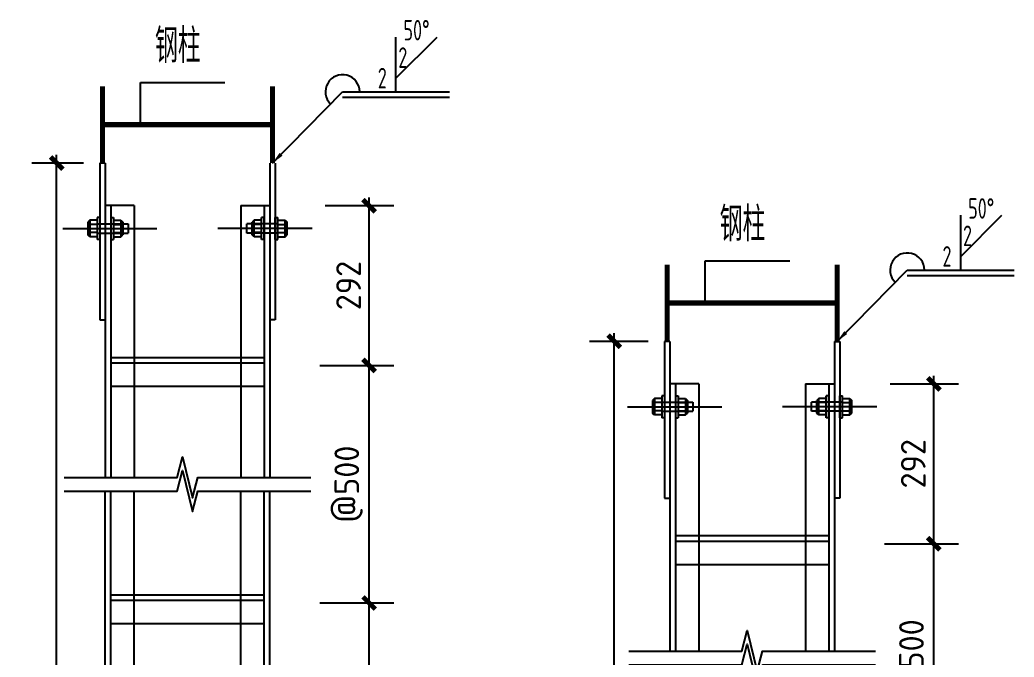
# Model space of a CAD drawing. Extents: x 447413 to 2975780, y -1432727 to 1301644.
# Drawn here: x 2724216 to 2736312, y -665097 to -657345 of the extents above; entities that cross this region are included whole.
import ezdxf
from ezdxf.enums import TextEntityAlignment as Align

# ---------------------------------------------------------------- set-up
doc = ezdxf.new("R2010")
doc.units = 0
doc.header["$LTSCALE"] = 1000
doc.header["$MEASUREMENT"] = 0
for name, pattern in [('DASHED', [0.75, 0.5, -0.25]), ('x', [5, 3, -2]), ('x1', [2.5, 1.5, -1])]:
    doc.linetypes.add(name, pattern=pattern)
for name, color, linetype in [('BOLT', 253, 'Continuous'), ('BOLTFILL', 2, 'Continuous'), ('BOLTX', 252, 'DASHED'), ('DIM', 3, 'Continuous'), ('DOTE', 1, 'Continuous'), ('S', 2, 'Continuous'), ('SYMB', 7, 'Continuous'), ('SYMBX1', 7, 'x1'), ('TEXT', 6, 'Continuous'), ('X', 2, 'x'), ('X1', 2, 'x1')]:
    doc.layers.add(name, color=color, linetype=linetype)
doc.styles.get("Standard").update_dxf_attribs({"font": 'tssdeng.shx', "bigfont": 'hztxt.shx'})
doc.styles.add('TSSD_Norm', font='tssdeng.shx', dxfattribs={"bigfont": 'tssdchn.shx'})
doc.styles.add('文字仿宋', font='sysz.shx', dxfattribs={"height": 400, "bigfont": 'syfs.shx'})
doc.dimstyles.get("Standard").update_dxf_attribs({"dimscale": 100, "dimtxt": 3.5, "dimasz": 1, "dimexe": 2.5, "dimexo": 3, "dimgap": 1.5, "dimtad": 1, "dimdec": 0, "dimzin": 0, "dimdsep": 46, "dimtxsty": 'Standard', "dimblk": 'ARCHTICK', "dimcen": 0.09, "dimadec": 0, "dimazin": 0, "dimtfac": 1, "dimtdec": 0, "dimtix": 1, "dimtmove": 2, "dimatfit": 3, "dimfxl": 0, "dimtolj": 1, "dimtzin": 0, "dimarcsym": 0})

# ---------------------------------------------------------------- blocks, each defined once
blk = doc.blocks.new('_ArchTick')
at = {"color": 0, "linetype": 'ByBlock', "const_width": 0.4}
blk.add_lwpolyline([(-0.5, -0.5), (0.5, 0.5)], dxfattribs=at)
blk = doc.blocks.new('*D181')
at = {"layer": 'Defpoints', "color": 0, "transparency": 16777216}
for p in [(2727665, -664438), (2728465, -664438), (2727665, -669151)]:
    blk.add_point(p, dxfattribs=at)
at = {"layer": 'DIM', "color": 0, "lineweight": -2, "transparency": 16777216}
for p, q in [((2728465, -669251), (2728465, -664338)), ((2727865, -664438), (2728765, -664438)), ((2727865, -669151), (2728765, -669151))]:
    blk.add_line(p, q, dxfattribs=at)
at = {"layer": 'DIM', "color": 0, "lineweight": -2, "transparency": 16777216, "xscale": 150, "yscale": 150, "zscale": 150}
for p, rotation in [((2728465, -664438), 90), ((2728465, -669151), 270)]:
    blk.add_blockref('_ArchTick', p, dxfattribs=dict(at, rotation=rotation))
at = {"layer": 'DIM', "color": 0, "transparency": 16777216, "insert": (2728215, -666794), "char_height": 300, "attachment_point": 5, "rotation": 90}
blk.add_mtext('\\A1;848', dxfattribs=at)
blk = doc.blocks.new('*D182')
at = {"layer": 'Defpoints', "color": 0, "transparency": 16777216}
for p in [(2727665, -661549), (2728465, -661549), (2727665, -664438)]:
    blk.add_point(p, dxfattribs=at)
at = {"layer": 'DIM', "color": 0, "lineweight": -2, "transparency": 16777216}
for p, q in [((2728465, -664538), (2728465, -661449)), ((2727865, -661549), (2728765, -661549)), ((2727865, -664438), (2728765, -664438))]:
    blk.add_line(p, q, dxfattribs=at)
at = {"layer": 'DIM', "color": 0, "lineweight": -2, "transparency": 16777216, "xscale": 150, "yscale": 150, "zscale": 150}
for p, rotation in [((2728465, -661549), 90), ((2728465, -664438), 270)]:
    blk.add_blockref('_ArchTick', p, dxfattribs=dict(at, rotation=rotation))
at = {"layer": 'DIM', "color": 0, "transparency": 16777216, "insert": (2728215, -662993), "char_height": 300, "attachment_point": 5, "rotation": 90}
blk.add_mtext('\\A1;@500', dxfattribs=at)
blk = doc.blocks.new('*D183')
at = {"layer": 'Defpoints', "color": 0, "transparency": 16777216}
for p in [(2727732, -659605), (2728465, -659605), (2727665, -661549)]:
    blk.add_point(p, dxfattribs=at)
at = {"layer": 'DIM', "color": 0, "lineweight": -2, "transparency": 16777216}
for p, q in [((2728465, -661649), (2728465, -659505)), ((2727932, -659605), (2728765, -659605)), ((2727865, -661549), (2728765, -661549))]:
    blk.add_line(p, q, dxfattribs=at)
at = {"layer": 'DIM', "color": 0, "lineweight": -2, "transparency": 16777216, "xscale": 150, "yscale": 150, "zscale": 150}
for p, rotation in [((2728465, -659605), 90), ((2728465, -661549), 270)]:
    blk.add_blockref('_ArchTick', p, dxfattribs=dict(at, rotation=rotation))
at = {"layer": 'DIM', "color": 0, "transparency": 16777216, "insert": (2728215, -660577), "char_height": 300, "attachment_point": 5, "rotation": 90}
blk.add_mtext('\\A1;292', dxfattribs=at)
blk = doc.blocks.new('*D187')
at = {"layer": 'Defpoints', "color": 0, "transparency": 16777216}
for p in [(2734535, -663718), (2735335, -663718), (2734535, -666495)]:
    blk.add_point(p, dxfattribs=at)
at = {"layer": 'DIM', "color": 0, "lineweight": -2, "transparency": 16777216}
for p, q in [((2735335, -666595), (2735335, -663618)), ((2734735, -663718), (2735635, -663718)), ((2734735, -666495), (2735635, -666495))]:
    blk.add_line(p, q, dxfattribs=at)
at = {"layer": 'DIM', "color": 0, "lineweight": -2, "transparency": 16777216, "xscale": 150, "yscale": 150, "zscale": 150}
for p, rotation in [((2735335, -663718), 90), ((2735335, -666495), 270)]:
    blk.add_blockref('_ArchTick', p, dxfattribs=dict(at, rotation=rotation))
at = {"layer": 'DIM', "color": 0, "transparency": 16777216, "insert": (2735085, -665106), "char_height": 300, "attachment_point": 5, "rotation": 90}
blk.add_mtext('\\A1;@500', dxfattribs=at)
blk = doc.blocks.new('*D188')
at = {"layer": 'Defpoints', "color": 0, "transparency": 16777216}
for p in [(2734602, -661773), (2735335, -661773), (2734535, -663718)]:
    blk.add_point(p, dxfattribs=at)
at = {"layer": 'DIM', "color": 0, "lineweight": -2, "transparency": 16777216}
for p, q in [((2734802, -661773), (2735635, -661773)), ((2735335, -663818), (2735335, -661673)), ((2734735, -663718), (2735635, -663718))]:
    blk.add_line(p, q, dxfattribs=at)
at = {"layer": 'DIM', "color": 0, "lineweight": -2, "transparency": 16777216, "xscale": 150, "yscale": 150, "zscale": 150}
for p, rotation in [((2735335, -661773), 90), ((2735335, -663718), 270)]:
    blk.add_blockref('_ArchTick', p, dxfattribs=dict(at, rotation=rotation))
at = {"layer": 'DIM', "color": 0, "transparency": 16777216, "insert": (2735085, -662745), "char_height": 300, "attachment_point": 5, "rotation": 90}
blk.add_mtext('\\A1;292', dxfattribs=at)
blk = doc.blocks.new('*D189')
at = {"layer": 'Defpoints', "color": 0, "transparency": 16777216}
for p in [(2724663, -659087), (2725188, -659087), (2725188, -674300)]:
    blk.add_point(p, dxfattribs=at)
at = {"layer": 'DIM', "color": 0, "lineweight": -2, "transparency": 16777216}
for p, q in [((2724663, -674400), (2724663, -658987)), ((2724988, -659087), (2724363, -659087)), ((2724988, -674300), (2724363, -674300))]:
    blk.add_line(p, q, dxfattribs=at)
at = {"layer": 'DIM', "color": 0, "lineweight": -2, "transparency": 16777216, "xscale": 150, "yscale": 150, "zscale": 150}
for p, rotation in [((2724663, -659087), 90), ((2724663, -674300), 270)]:
    blk.add_blockref('_ArchTick', p, dxfattribs=dict(at, rotation=rotation))
at = {"layer": 'DIM', "color": 0, "transparency": 16777216, "insert": (2724413, -666694), "char_height": 300, "attachment_point": 5, "rotation": 90}
blk.add_mtext('\\A1;L', dxfattribs=at)
blk = doc.blocks.new('*D190')
at = {"layer": 'Defpoints', "color": 0, "transparency": 16777216}
for p in [(2731447, -661256), (2732059, -661256), (2732059, -673747)]:
    blk.add_point(p, dxfattribs=at)
at = {"layer": 'DIM', "color": 0, "lineweight": -2, "transparency": 16777216}
for p, q in [((2731447, -673847), (2731447, -661156)), ((2731859, -661256), (2731147, -661256)), ((2731859, -673747), (2731147, -673747))]:
    blk.add_line(p, q, dxfattribs=at)
at = {"layer": 'DIM', "color": 0, "lineweight": -2, "transparency": 16777216, "xscale": 150, "yscale": 150, "zscale": 150}
for p, rotation in [((2731447, -661256), 90), ((2731447, -673747), 270)]:
    blk.add_blockref('_ArchTick', p, dxfattribs=dict(at, rotation=rotation))
at = {"layer": 'DIM', "color": 0, "transparency": 16777216, "insert": (2731197, -667501), "char_height": 300, "attachment_point": 5, "rotation": 90}
blk.add_mtext('\\A1;L', dxfattribs=at)

msp = doc.modelspace()

# ---------------------------------------------------------------- linework, layer by layer
at = {"layer": 'BOLT'}
for p, q in [((2725066.1, -659782.3, 126000), (2725042.6, -659805.9, 126000)), ((2725042.6, -659805.9, 126000), (2725042.6, -659958.7, 126000)), ((2725155, -659782.3, 126000), (2725066.1, -659782.3, 126000)), ((2725066.1, -659782.3, 126000), (2725066.1, -659982.3, 126000)), ((2725155, -659832.3, 126000), (2725066.1, -659832.3, 126000)), ((2725155, -659749, 126000), (2725155, -660015.6, 126000)), ((2725188.3, -659749, 126000), (2725155, -659749, 126000)), ((2725188.3, -659749, 126000), (2725188.3, -660015.6, 126000)), ((2725321.7, -659749, 126000), (2725321.7, -660015.6, 126000)), ((2725321.7, -659749, 126000), (2725355, -659749, 126000)), ((2725355, -659749, 126000), (2725355, -660015.6, 126000)), ((2725355, -659782.3, 126000), (2725355, -659982.3, 126000)), ((2725355, -659782.3, 126000), (2725443.9, -659782.3, 126000)), ((2725355, -659832.3, 126000), (2725443.9, -659832.3, 126000)), ((2725443.9, -659782.3, 126000), (2725443.9, -659982.3, 126000)), ((2725443.9, -659782.3, 126000), (2725467.5, -659805.9, 126000)), ((2725467.5, -659805.9, 126000), (2725467.5, -659958.7, 126000)), ((2725467.5, -659826.7, 126000), (2725534.1, -659826.7, 126000)), ((2725534.1, -659826.7, 126000), (2725534.1, -659937.8, 126000)), ((2727042.6, -659826.7, 126000), (2726975.9, -659826.7, 126000)), ((2726975.9, -659937.8, 126000), (2726975.9, -659826.7, 126000)), ((2727066.1, -659782.3, 126000), (2727042.6, -659805.9, 126000)), ((2727042.6, -659958.7, 126000), (2727042.6, -659805.9, 126000)), ((2727155, -659782.3, 126000), (2727066.1, -659782.3, 126000)), ((2727066.1, -659982.3, 126000), (2727066.1, -659782.3, 126000)), ((2727155, -659832.3, 126000), (2727066.1, -659832.3, 126000)), ((2727155, -660015.6, 126000), (2727155, -659749, 126000)), ((2727188.3, -659749, 126000), (2727155, -659749, 126000)), ((2727155, -659982.3, 126000), (2727155, -659782.3, 126000)), ((2727188.3, -660015.6, 126000), (2727188.3, -659749, 126000)), ((2727321.7, -660015.6, 126000), (2727321.7, -659749, 126000)), ((2727321.7, -659749, 126000), (2727355, -659749, 126000)), ((2727355, -660015.6, 126000), (2727355, -659749, 126000)), ((2727355, -659782.3, 126000), (2727443.9, -659782.3, 126000)), ((2727355, -659832.3, 126000), (2727443.9, -659832.3, 126000)), ((2727443.9, -659982.3, 126000), (2727443.9, -659782.3, 126000)), ((2727443.9, -659782.3, 126000), (2727467.5, -659805.9, 126000)), ((2727467.5, -659958.7, 126000), (2727467.5, -659805.9, 126000)), ((2725066.1, -659982.3, 126000), (2725042.6, -659958.7, 126000)), ((2725155, -659932.3, 126000), (2725066.1, -659932.3, 126000)), ((2725355, -659932.3, 126000), (2725443.9, -659932.3, 126000)), ((2725443.9, -659982.3, 126000), (2725467.5, -659958.7, 126000)), ((2725467.5, -659937.8, 126000), (2725534.1, -659937.8, 126000)), ((2727042.6, -659937.8, 126000), (2726975.9, -659937.8, 126000)), ((2727066.1, -659982.3, 126000), (2727042.6, -659958.7, 126000)), ((2727155, -659932.3, 126000), (2727066.1, -659932.3, 126000)), ((2727355, -659932.3, 126000), (2727443.9, -659932.3, 126000)), ((2727443.9, -659982.3, 126000), (2727467.5, -659958.7, 126000)), ((2725155, -659982.3, 126000), (2725066.1, -659982.3, 126000)), ((2725188.3, -660015.6, 126000), (2725155, -660015.6, 126000)), ((2725321.7, -660015.6, 126000), (2725355, -660015.6, 126000)), ((2725355, -659982.3, 126000), (2725443.9, -659982.3, 126000)), ((2727155, -659982.3, 126000), (2727066.1, -659982.3, 126000)), ((2727188.3, -660015.6, 126000), (2727155, -660015.6, 126000)), ((2727321.7, -660015.6, 126000), (2727355, -660015.6, 126000)), ((2727355, -659982.3, 126000), (2727443.9, -659982.3, 126000)), ((2731936.3, -661950.9, 126000), (2731912.8, -661974.5, 126000)), ((2731912.8, -661974.5, 126000), (2731912.8, -662127.4, 126000)), ((2732025.2, -661950.9, 126000), (2731936.3, -661950.9, 126000)), ((2731936.3, -661950.9, 126000), (2731936.3, -662150.9, 126000)), ((2732025.2, -662000.9, 126000), (2731936.3, -662000.9, 126000)), ((2732025.2, -661917.6, 126000), (2732025.2, -662184.3, 126000)), ((2732058.6, -661917.6, 126000), (2732025.2, -661917.6, 126000)), ((2732058.6, -661917.6, 126000), (2732058.6, -662184.3, 126000)), ((2732191.9, -661917.6, 126000), (2732191.9, -662184.3, 126000)), ((2732191.9, -661917.6, 126000), (2732225.2, -661917.6, 126000)), ((2732225.2, -661917.6, 126000), (2732225.2, -662184.3, 126000)), ((2732225.2, -661950.9, 126000), (2732225.2, -662150.9, 126000)), ((2732225.2, -661950.9, 126000), (2732314.1, -661950.9, 126000)), ((2732225.2, -662000.9, 126000), (2732314.1, -662000.9, 126000)), ((2732314.1, -661950.9, 126000), (2732314.1, -662150.9, 126000)), ((2732314.1, -661950.9, 126000), (2732337.7, -661974.5, 126000)), ((2732337.7, -661974.5, 126000), (2732337.7, -662127.4, 126000)), ((2732337.7, -661995.4, 126000), (2732404.4, -661995.4, 126000)), ((2732404.4, -661995.4, 126000), (2732404.4, -662106.5, 126000)), ((2733912.8, -661995.4, 126000), (2733846.1, -661995.4, 126000)), ((2733846.1, -662106.5, 126000), (2733846.1, -661995.4, 126000)), ((2733936.3, -661950.9, 126000), (2733912.8, -661974.5, 126000)), ((2733912.8, -662127.4, 126000), (2733912.8, -661974.5, 126000)), ((2734025.2, -661950.9, 126000), (2733936.3, -661950.9, 126000)), ((2733936.3, -662150.9, 126000), (2733936.3, -661950.9, 126000)), ((2734025.2, -662000.9, 126000), (2733936.3, -662000.9, 126000)), ((2734025.2, -662184.3, 126000), (2734025.2, -661917.6, 126000)), ((2734058.6, -661917.6, 126000), (2734025.2, -661917.6, 126000)), ((2734025.2, -662150.9, 126000), (2734025.2, -661950.9, 126000)), ((2734058.6, -662184.3, 126000), (2734058.6, -661917.6, 126000)), ((2734191.9, -662184.3, 126000), (2734191.9, -661917.6, 126000)), ((2734191.9, -661917.6, 126000), (2734225.2, -661917.6, 126000)), ((2734225.2, -662184.3, 126000), (2734225.2, -661917.6, 126000)), ((2734225.2, -661950.9, 126000), (2734314.1, -661950.9, 126000)), ((2734225.2, -662000.9, 126000), (2734314.1, -662000.9, 126000)), ((2734314.1, -662150.9, 126000), (2734314.1, -661950.9, 126000)), ((2734314.1, -661950.9, 126000), (2734337.7, -661974.5, 126000)), ((2734337.7, -662127.4, 126000), (2734337.7, -661974.5, 126000)), ((2731936.3, -662150.9, 126000), (2731912.8, -662127.4, 126000)), ((2732025.2, -662100.9, 126000), (2731936.3, -662100.9, 126000)), ((2732225.2, -662100.9, 126000), (2732314.1, -662100.9, 126000)), ((2732314.1, -662150.9, 126000), (2732337.7, -662127.4, 126000)), ((2732337.7, -662106.5, 126000), (2732404.4, -662106.5, 126000)), ((2733912.8, -662106.5, 126000), (2733846.1, -662106.5, 126000)), ((2733936.3, -662150.9, 126000), (2733912.8, -662127.4, 126000)), ((2734025.2, -662100.9, 126000), (2733936.3, -662100.9, 126000)), ((2734225.2, -662100.9, 126000), (2734314.1, -662100.9, 126000)), ((2734314.1, -662150.9, 126000), (2734337.7, -662127.4, 126000)), ((2732025.2, -662150.9, 126000), (2731936.3, -662150.9, 126000)), ((2732058.6, -662184.3, 126000), (2732025.2, -662184.3, 126000)), ((2732191.9, -662184.3, 126000), (2732225.2, -662184.3, 126000)), ((2732225.2, -662150.9, 126000), (2732314.1, -662150.9, 126000)), ((2734025.2, -662150.9, 126000), (2733936.3, -662150.9, 126000)), ((2734058.6, -662184.3, 126000), (2734025.2, -662184.3, 126000)), ((2734191.9, -662184.3, 126000), (2734225.2, -662184.3, 126000)), ((2734225.2, -662150.9, 126000), (2734314.1, -662150.9, 126000))]:
    msp.add_line(p, q, dxfattribs=at)
at = {"layer": 'BOLTFILL'}
for p, q in [((2724738.3, -659882.3, 126000), (2725884.1, -659882.3, 126000)), ((2727771.7, -659882.3, 126000), (2726625.9, -659882.3, 126000)), ((2731608.6, -662050.9, 126000), (2732754.4, -662050.9, 126000)), ((2734641.9, -662050.9, 126000), (2733496.1, -662050.9, 126000))]:
    msp.add_line(p, q, dxfattribs=at)
at = {"layer": 'BOLTX'}
for p, q in [((2725155, -659826.7, 126000), (2725467.5, -659826.7, 126000)), ((2727355, -659826.7, 126000), (2727042.6, -659826.7, 126000)), ((2725155, -659937.8, 126000), (2725467.5, -659937.8, 126000)), ((2727355, -659937.8, 126000), (2727042.6, -659937.8, 126000)), ((2732025.2, -661995.4, 126000), (2732337.7, -661995.4, 126000)), ((2734225.2, -661995.4, 126000), (2733912.8, -661995.4, 126000)), ((2732025.2, -662106.5, 126000), (2732337.7, -662106.5, 126000)), ((2734225.2, -662106.5, 126000), (2733912.8, -662106.5, 126000))]:
    msp.add_line(p, q, dxfattribs=at)
at = {"layer": 'DOTE', "color": 0}
for p, q in [((2725683.6, -658620.2, 126000), (2725683.6, -658108.6, 126000)), ((2725683.6, -658108.6, 126000), (2726711.2, -658108.6, 126000)), ((2732553.8, -660788.8, 126000), (2732553.8, -660277.2, 126000)), ((2732553.8, -660277.2, 126000), (2733581.4, -660277.2, 126000))]:
    msp.add_line(p, q, dxfattribs=at)
at = {"layer": 'DOTE', "color": 0, "const_width": 62.5, "elevation": 126000}
for points in [[(2725221.7, -659087.2), (2725221.7, -658153.2)], [(2727288.3, -659087.2), (2727288.3, -658153.2)], [(2725221.7, -658620.2), (2727288.3, -658620.2)], [(2732091.9, -661255.8), (2732091.9, -660321.9)], [(2734158.6, -661255.8), (2734158.6, -660321.9)], [(2732091.9, -660788.8), (2734158.6, -660788.8)]]:
    msp.add_lwpolyline(points, dxfattribs=at)
at = {"layer": 'S'}
for p, q in [((2725255, -659087.2, 126000), (2725188.3, -659087.2, 126000)), ((2725188.3, -659087.2, 126000), (2725188.3, -660993.4, 126000)), ((2725255, -659087.2, 126000), (2725255, -662910.1, 126000)), ((2727255, -659087.2, 126000), (2727255, -662910.1, 126000)), ((2727321.7, -659087.2, 126000), (2727321.7, -660993.4, 126000)), ((2725605, -659604.5, 126000), (2725255, -659604.5, 126000)), ((2725605, -659604.5, 126000), (2725605, -661450.2, 126000)), ((2726905, -659604.5, 126000), (2726905, -661450.2, 126000)), ((2726905, -659604.5, 126000), (2727255, -659604.5, 126000)), ((2725188.3, -660993.4, 126000), (2725255, -660993.4, 126000)), ((2727321.7, -660993.4, 126000), (2727255, -660993.4, 126000)), ((2732125.2, -661255.8, 126000), (2732058.6, -661255.8, 126000)), ((2732058.6, -661255.8, 126000), (2732058.6, -663162.1, 126000)), ((2732125.2, -661255.8, 126000), (2732125.2, -665023.2, 126000)), ((2734125.2, -661255.8, 126000), (2734191.9, -661255.8, 126000)), ((2734125.2, -661255.8, 126000), (2734125.2, -665023.2, 126000)), ((2734191.9, -661255.8, 126000), (2734191.9, -663162.1, 126000)), ((2725321.7, -661450.2, 126000), (2725321.7, -661800.2, 126000)), ((2725321.7, -661450.2, 126000), (2727188.3, -661450.2, 126000)), ((2725321.7, -661516.9, 126000), (2727188.3, -661516.9, 126000)), ((2727188.3, -661450.2, 126000), (2727188.3, -661800.2, 126000)), ((2732475.2, -661773.2, 126000), (2732125.2, -661773.2, 126000)), ((2732475.2, -661773.2, 126000), (2732475.2, -663618.9, 126000)), ((2733775.2, -661773.2, 126000), (2733775.2, -663618.9, 126000)), ((2733775.2, -661773.2, 126000), (2734125.2, -661773.2, 126000)), ((2725321.7, -661800.2, 126000), (2727188.3, -661800.2, 126000)), ((2725605, -661800.2, 126000), (2725605, -662910.1, 126000)), ((2726905, -661800.2, 126000), (2726905, -662910.1, 126000)), ((2725255, -670539.7, 126000), (2725255, -663076.7, 126000)), ((2725605, -664339.1, 126000), (2725605, -663076.7, 126000)), ((2726905, -664339.1, 126000), (2726905, -663076.7, 126000)), ((2727255, -670539.7, 126000), (2727255, -663076.7, 126000)), ((2732058.6, -663162.1, 126000), (2732125.2, -663162.1, 126000)), ((2734191.9, -663162.1, 126000), (2734125.2, -663162.1, 126000)), ((2732191.9, -663618.9, 126000), (2732191.9, -663968.9, 126000)), ((2732191.9, -663618.9, 126000), (2734058.6, -663618.9, 126000)), ((2732191.9, -663685.5, 126000), (2734058.6, -663685.5, 126000)), ((2734058.6, -663618.9, 126000), (2734058.6, -663968.9, 126000)), ((2732191.9, -663968.9, 126000), (2734058.6, -663968.9, 126000)), ((2732475.2, -663968.9, 126000), (2732475.2, -665023.2, 126000)), ((2733775.2, -663968.9, 126000), (2733775.2, -665023.2, 126000)), ((2725321.7, -664689.1, 126000), (2725321.7, -664339.1, 126000)), ((2725321.7, -664339.1, 126000), (2727188.3, -664339.1, 126000)), ((2725321.7, -664405.8, 126000), (2727188.3, -664405.8, 126000)), ((2727188.3, -664689.1, 126000), (2727188.3, -664339.1, 126000)), ((2725321.7, -664689.1, 126000), (2727188.3, -664689.1, 126000)), ((2725605, -666558.9, 126000), (2725605, -664689.1, 126000)), ((2726905, -666558.9, 126000), (2726905, -664689.1, 126000))]:
    msp.add_line(p, q, dxfattribs=at)
at = {"layer": 'SYMB'}
for p, q in [((2728791.8, -658220.2, 126000), (2728791.8, -657553.5, 126000)), ((2728791.8, -658053.5, 126000), (2729291.8, -657553.5, 126000)), ((2735662, -660388.8, 126000), (2735662, -659722.2, 126000)), ((2735662, -660222.2, 126000), (2736162, -659722.2, 126000))]:
    msp.add_line(p, q, dxfattribs=at)
for points in [[(2724755, -662910.1), (2726130, -662910.1), (2726192.4, -662660), (2726317.7, -663160.1), (2726380, -662910.1), (2727755, -662910.1)], [(2724755, -663076.7), (2726130, -663076.7), (2726192.4, -662826.7), (2726317.7, -663326.8), (2726380, -663076.7), (2727755, -663076.7)], [(2731625.2, -665023.2), (2733000.2, -665023.2), (2733062.6, -664773.1), (2733187.9, -665273.2), (2733250.2, -665023.2), (2734625.2, -665023.2)], [(2731625.2, -665189.8), (2733000.2, -665189.8), (2733062.6, -664939.8), (2733187.9, -665439.9), (2733250.2, -665189.8), (2734625.2, -665189.8)]]:
    msp.add_lwpolyline(points, dxfattribs=at)
for centre in [(2728141.8, -658220.2, 126000), (2735012, -660388.8, 126000)]:
    msp.add_arc(centre, 208.3, 0, 225.45172, dxfattribs=at)
at = {"layer": 'SYMBX1'}
for p, q in [((2728141.8, -658286.8, 126000), (2729441.8, -658286.8, 126000)), ((2735012, -660455.5, 126000), (2736312, -660455.5, 126000))]:
    msp.add_line(p, q, dxfattribs=at)
at = {"layer": 'X'}
for p, q in [((2725321.7, -659604.5, 126000), (2725321.7, -661450.2, 126000)), ((2727188.3, -659604.5, 126000), (2727188.3, -661450.2, 126000)), ((2732191.9, -661773.2, 126000), (2732191.9, -663618.9, 126000)), ((2734058.6, -661773.2, 126000), (2734058.6, -663618.9, 126000)), ((2725321.7, -661800.2, 126000), (2725321.7, -662910.1, 126000)), ((2727188.3, -661800.2, 126000), (2727188.3, -662910.1, 126000)), ((2725321.7, -664339.1, 126000), (2725321.7, -663076.7, 126000)), ((2727188.3, -664339.1, 126000), (2727188.3, -663076.7, 126000)), ((2732191.9, -663968.9, 126000), (2732191.9, -665023.2, 126000)), ((2734058.6, -663968.9, 126000), (2734058.6, -665023.2, 126000)), ((2725321.7, -666558.9, 126000), (2725321.7, -664689.1, 126000)), ((2727188.3, -666558.9, 126000), (2727188.3, -664689.1, 126000))]:
    msp.add_line(p, q, dxfattribs=at)
at = {"layer": 'X1'}
for p, q in [((2725605, -661450.2, 126000), (2725605, -661800.2, 126000)), ((2726905, -661450.2, 126000), (2726905, -661800.2, 126000)), ((2732475.2, -663618.9, 126000), (2732475.2, -663968.9, 126000)), ((2733775.2, -663618.9, 126000), (2733775.2, -663968.9, 126000)), ((2725605, -664689.1, 126000), (2725605, -664339.1, 126000)), ((2726905, -664689.1, 126000), (2726905, -664339.1, 126000))]:
    msp.add_line(p, q, dxfattribs=at)

# ---------------------------------------------------------------- texts
at = {"layer": 'SYMB', "style": '文字仿宋', "width": 0.75}
for s, p in [('50%%d', (2729041.8, -657470.2, 126000)), ('2', (2728875.1, -657803.5, 126000)), ('2', (2728625.1, -658053.5, 126000)), ('50%%d', (2735912, -659638.8, 126000)), ('2', (2735745.3, -659972.2, 126000)), ('2', (2735495.3, -660222.2, 126000))]:
    msp.add_text(s, height=250, dxfattribs=at).set_placement(p, align=Align.MIDDLE)
at = {"layer": 'TEXT', "color": 7, "style": 'TSSD_Norm', "width": 0.7}
for p in [(2725860.9, -657993.7, 126000), (2732731.1, -660162.4, 126000)]:
    msp.add_text('钢柱', height=416.67, dxfattribs=at).set_placement(p, align=Align.BOTTOM_LEFT)

# ---------------------------------------------------------------- dimensions: what is measured, and where the dimension line sits
at = {"layer": 'DIM'}
for base, p1, p2, text, picture, middle in [((2724662.8, -659087.2, 126000), (2725188.3, -674300.2, 126000), (2725188.3, -659087.2, 126000), 'L', '*D189', (2724412.8, -666693.7, 126000)), ((2731446.6, -661255.8, 126000), (2732058.6, -673746.7, 126000), (2732058.6, -661255.8, 126000), 'L', '*D190', (2731196.6, -667501.2, 126000)), ((2728465.2, -661549, 126000), (2727665.2, -664437.8, 126000), (2727665.2, -661549, 126000), '@500', '*D182', (2728215.2, -662993.4, 126000)), ((2735335.4, -663717.6, 126000), (2734535.4, -666495.4, 126000), (2734535.4, -663717.6, 126000), '@500', '*D187', (2735085.4, -665106.5, 126000)), ((2728465.2, -664437.8, 126000), (2727665.2, -669150.8, 126000), (2727665.2, -664437.8, 126000), '848', '*D181', (2728215.2, -666794.3, 126000))]:
    dim = msp.add_linear_dim(base=base, p1=p1, p2=p2, angle=90, text=text, dimstyle='Standard', override={"dimtxt": 3, "dimasz": 1.5, "dimexe": 3, "dimexo": 2, "dimgap": 1, "dimlfac": 0.15, "dimrnd": 1, "dimcen": -2, "dimdle": 1, "dimtvp": 1}, dxfattribs=at)
    dim.commit()
    dim.dimension.update_dxf_attribs({"geometry": picture, "text_midpoint": middle})
for base, p1, p2, picture, middle in [((2728465.2, -659604.5, 126000), (2727665.2, -661549, 126000), (2727731.9, -659604.5, 126000), '*D183', (2728215.2, -660576.7, 126000)), ((2735335.4, -661773.2, 126000), (2734535.4, -663717.6, 126000), (2734602.1, -661773.2, 126000), '*D188', (2735085.4, -662745.4, 126000))]:
    dim = msp.add_linear_dim(base=base, p1=p1, p2=p2, angle=90, dimstyle='Standard', override={"dimtxt": 3, "dimasz": 1.5, "dimexe": 3, "dimexo": 2, "dimgap": 1, "dimlfac": 0.15, "dimrnd": 1, "dimcen": -2, "dimdle": 1, "dimtvp": 1}, dxfattribs=at)
    dim.commit()
    dim.dimension.update_dxf_attribs({"geometry": picture, "text_midpoint": middle})

# ---------------------------------------------------------------- leaders
at = {"layer": 'SYMB'}
for points in [[(2727288.3, -659087.2, 126000), (2728141.8, -658220.2, 126000), (2729441.8, -658220.2, 126000)], [(2734158.6, -661255.8, 126000), (2735012, -660388.8, 126000), (2736312, -660388.8, 126000)]]:
    msp.add_leader(points, dimstyle='Standard', override={"dimtxt": 3, "dimasz": 1.5, "dimexe": 3, "dimexo": 2, "dimgap": 1, "dimrnd": 1, "dimcen": -2, "dimdle": 1, "dimtvp": 1}, dxfattribs=at)

doc.saveas('drawing.dxf')
